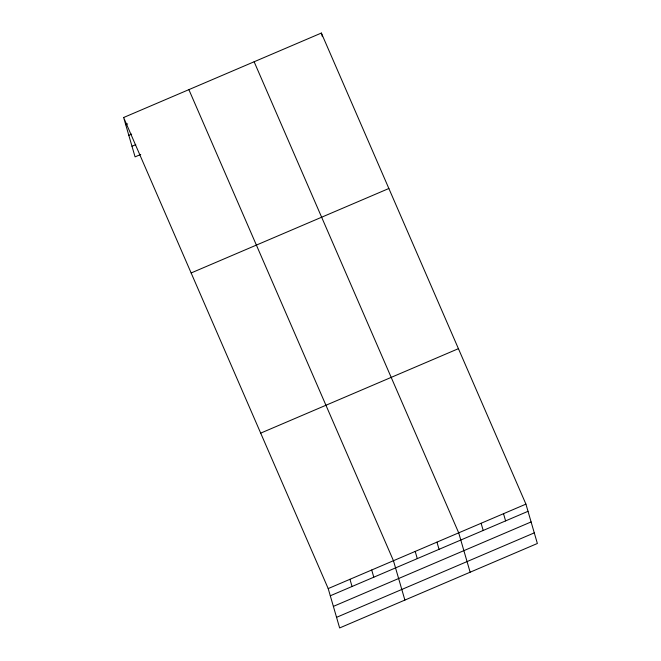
<?xml version="1.0" encoding="UTF-8"?>
<svg xmlns="http://www.w3.org/2000/svg" width="661" height="661" viewBox="0 0 661 661"><rect width="100%" height="100%" fill="white"/><g stroke="black" fill="none" stroke-linecap="round" stroke-linejoin="round"><path stroke-width="0.99" d="M123.632 117.509L321.362 33.05L525.925 504.128L537.368 543.491L339.638 627.95L328.203 588.587L123.632 117.509L135.075 156.872L140.743 154.451M125.722 124.706L127.614 123.896M128.812 135.323L131.646 134.109M131.985 146.263L135.769 144.643M191.145 272.968L388.866 188.501M260.698 433.129L458.42 348.669M328.203 588.587L525.925 504.128M330.293 595.784L528.015 511.317M333.375 606.393L531.105 521.934M336.556 617.333L534.278 532.873M254.13 61.77L458.701 532.84L470.136 572.203M188.881 89.64L393.452 560.71L404.887 600.081M503.517 513.696L505.607 520.893M481.109 523.272L483.199 530.461M321.362 33.05L322.403 36.644M436.954 542.136L439.044 549.324M415.199 551.423L417.289 558.619M371.705 570.005L373.796 577.202M349.95 579.292L352.04 586.489"/></g></svg>
